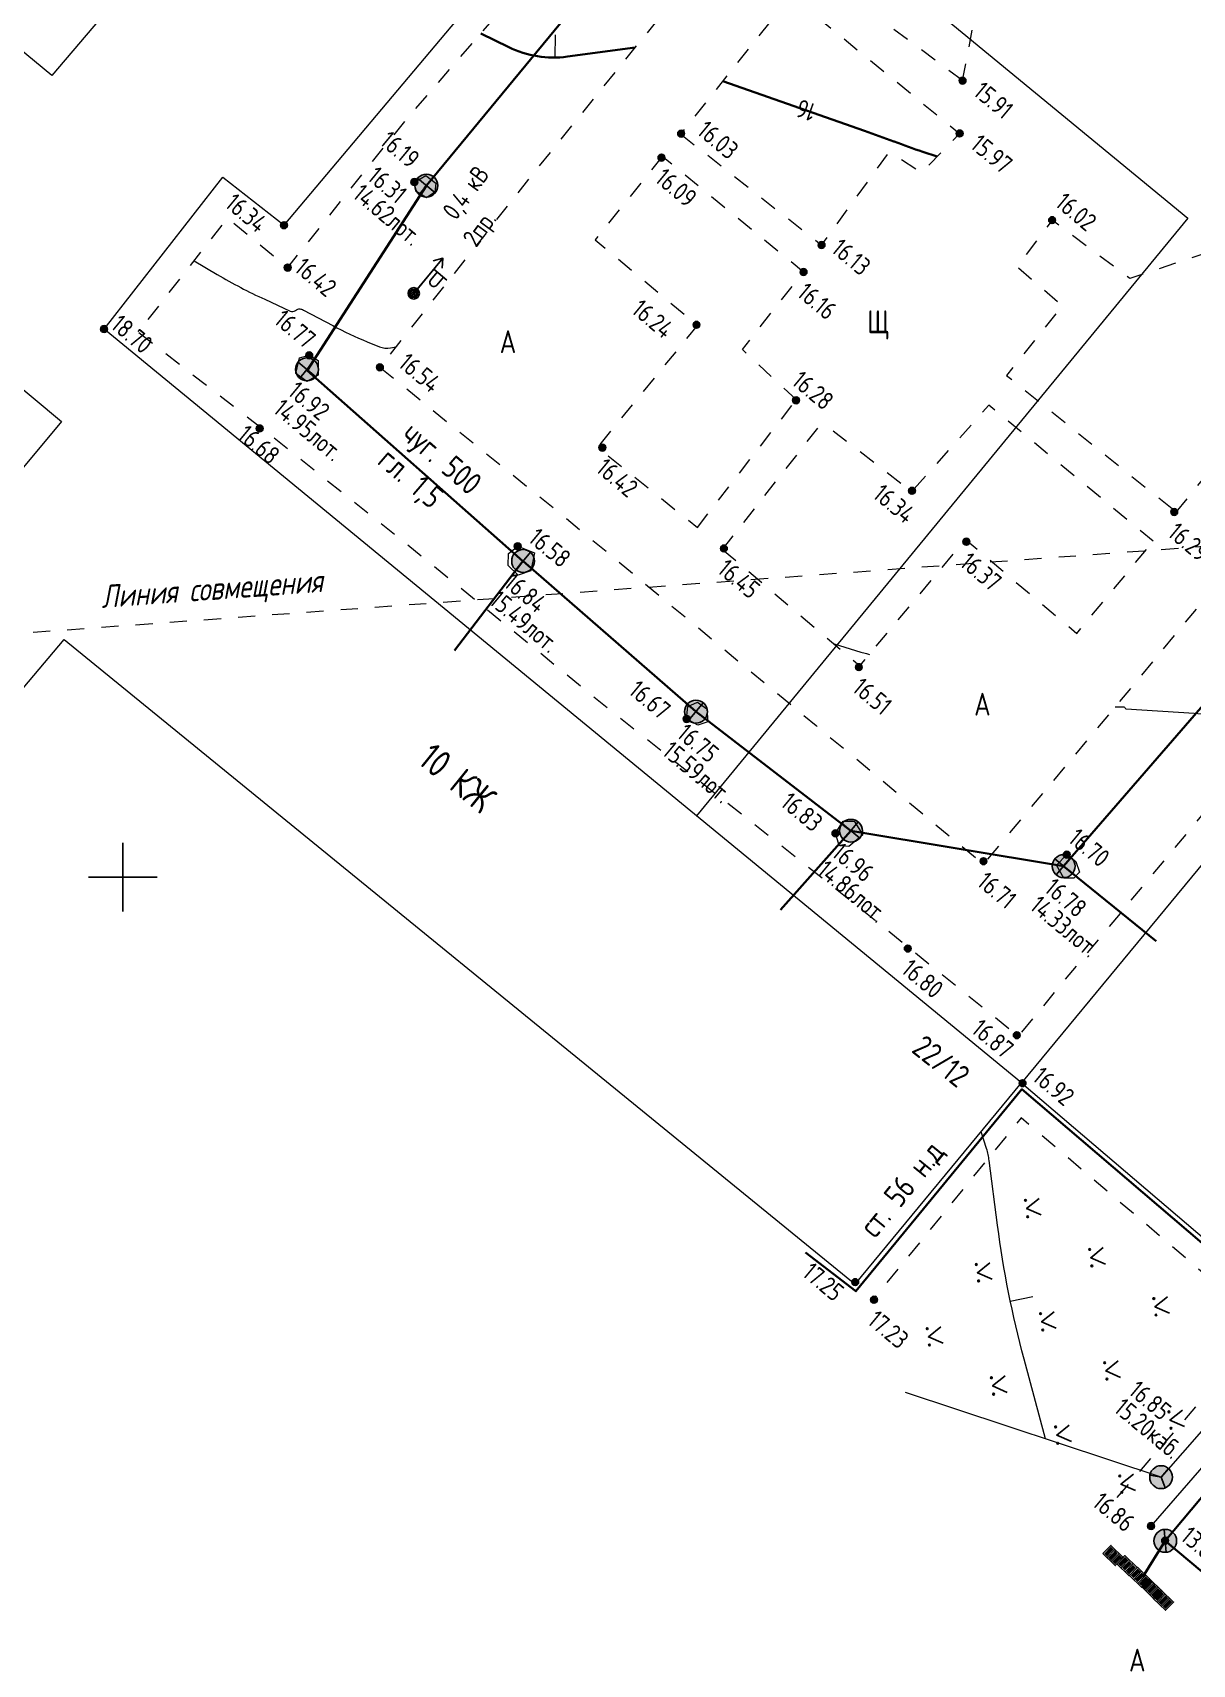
# Model space of a CAD drawing. Header units: metres. Extents: x -2 to 4153, y 0 to 2058.
# Drawn here: x 2638.1 to 2688.8, y 1821.8 to 1893.2 of the extents above; entities that cross this region are included whole.
import ezdxf
from ezdxf.enums import TextEntityAlignment as Align

# ---------------------------------------------------------------- set-up
doc = ezdxf.new("R2010")
doc.units = ezdxf.units.M
doc.linetypes.add('g5_01_5x1_5', pattern=[1.5, 0.75, -0.75])
for name, color, linetype, transparency in [('02_Сетка', 7, 'Continuous', 0.65), ('03_Здания и строения', 7, 'Continuous', 0.65), ('06_Инженерно-технические сооружения', 7, 'Continuous', 0.65), ('07_Объекты электропередачи', 7, 'Continuous', 0.65), ('10_Границы покрытий и угодий', 7, 'Continuous', 0.65), ('13_Растительность', 7, 'Continuous', 0.65), ('19_Горизонтали', 7, 'Continuous', 0.65), ('30_Канализация', 7, 'Continuous', 0.65), ('33_Газопровод', 7, 'Continuous', 0.65), ('35_Телефон', 7, 'Continuous', 0.65), ('37_Кабель низкого напряжения', 7, 'Continuous', 0.65), ('44_Крышки колодцев', 7, 'Continuous', 0.65), ('61_Отметки высоты поверхности', 7, 'Continuous', 0.65)]:
    doc.layers.add(name, color=color, linetype=linetype, transparency=transparency)
doc.layers.add('rastr', color=7, linetype='Continuous')
doc.styles.add('LIKE11', font='GOST_0.TTF')
doc.styles.add('LIKE14', font='GOST_0.TTF')
doc.styles.add('LIKE17', font='GOST_0.TTF')
doc.styles.add('LIKE32', font='GOST_0.TTF')
doc.styles.add('LIKE36', font='GOST_0.TTF')
doc.styles.add('Line_GUGK', font='GOST_0.TTF')
doc.styles.add('pragmai.shx', font='GOST_0.TTF')
doc.styles.get("Standard").update_dxf_attribs({"font": '', "oblique": 15})
doc.styles.get('Standard').set_extended_font_data('GOST_type_A')
doc.linetypes.add('g5_119_3', pattern='A,4,-1,[31,GUGK_2005.shx,S=0.1,R=0,X=0,Y=0],4,[31,GUGK_2005.shx,S=0.1,R=180,X=0,Y=0],-1', length=10)
doc.linetypes.add('g5_121_g', pattern='A,4,-0.4,["Г",Line_GUGK,S=1,R=0,X=0,Y=-0.5],-1.2,12', length=17.6)
doc.linetypes.add('g5_121_kl', pattern='A,4,-0.4,["Кл",Line_GUGK,S=1,R=0,X=0,Y=-0.5],-2.2,12', length=18.6)
doc.linetypes.add('g5_122_k', pattern='A,1,-1,1.5,-0.4,["К",Line_GUGK,S=1,R=0,X=0,Y=-0.5],-1.5,1.5,-1,4,-1,4,-1,3', length=20.9)
doc.linetypes.add('g5_122_kl', pattern='A,1,-1,1.5,-0.4,["Кл",Line_GUGK,S=1,R=0,X=0,Y=-0.5],-2.4,1.5,-1,4,-1,4,-1,3', length=21.8)
doc.linetypes.add('g5_133_t', pattern='A,2,[27,GUGK_2005.shx,S=0.4,R=0,X=0,Y=0],2,-1,2,[27,GUGK_2005.shx,S=0.4,R=0,X=0,Y=0],2,-1,2,[27,GUGK_2005.shx,S=0.4,R=0,X=0,Y=0],2,-0.1,["V",Line_GUGK,S=1,R=0,X=0,Y=-0.5],-1', length=15.1)

# ---------------------------------------------------------------- blocks, each defined once
blk = doc.blocks.new('g5_115_1')
at = {"color": 0}
for points in [[(0, 0), (2, 0)], [(1.647, -0.252), (2, 0), (1.647, 0.252)]]:
    blk.add_lwpolyline(points, dxfattribs=at)
blk = doc.blocks.new('g5_416')
at = {"color": 0}
blk.add_lwpolyline([(0.362, 0.6), (0, 0), (-0.362, 0.6)], dxfattribs=at)
for centre in [(-0.362, 0), (0.362, 0)]:
    blk.add_circle(centre, 0.0375, dxfattribs=at)
blk = doc.blocks.new('g5_117kb')
h = blk.add_hatch(color=255)
h.paths.add_polyline_path([(0.037, 0.037), (0.461, 0.037, 0.367426), (0.037, 0.461)])
h.paths.add_polyline_path([(-0.038, 0.461, 0.367426), (-0.461, 0.037), (-0.038, 0.037)])
h.paths.add_polyline_path([(-0.038, -0.038), (-0.461, -0.038, 0.367426), (-0.038, -0.461)])
h.paths.add_polyline_path([(0.037, -0.461, 0.367426), (0.461, -0.038), (0.037, -0.038)])
at = {"color": 0}
for points in [[(-0.5, 0), (0.5, 0)], [(0, 0.5), (0, -0.5)]]:
    blk.add_lwpolyline(points, dxfattribs=at)
blk.add_circle((0, 0), 0.5, dxfattribs=at)
blk = doc.blocks.new('g5_330')
blk.add_hatch(color=0).paths.add_polyline_path([(0.15, 0, 1), (-0.15, 0, 1)])
at = {"color": 0}
blk.add_circle((0, 0), 0.15, dxfattribs=at)
blk = doc.blocks.new('g5_110_1c')
h = blk.add_hatch(color=255)
edge = h.paths.add_edge_path()
edge.add_arc((0, 0), 0.212, 0, 360)
edge = h.paths.add_edge_path(flags=16)
edge.add_arc((0, 0), 0.0975, 0, 360)
h = blk.add_hatch(color=0)
edge = h.paths.add_edge_path()
edge.add_arc((0, 0), 0.06, 0, 360)
at = {"color": 0}
for p, q in [((0, 0.25), (0, 1.5)), ((0, 1.375), (0.75, 1.375))]:
    blk.add_line(p, q, dxfattribs=at)
blk.add_lwpolyline([(0.2, 1.375), (0.2, 0.932, 1.040016), (0.55, 0.932), (0.55, 1.375)], format="xyb", dxfattribs=at)
for radius in [0.25, 0.06]:
    blk.add_circle((0, 0), radius, dxfattribs=at)
blk = doc.blocks.new('g5_117sv')
h = blk.add_hatch(color=255)
h.paths.add_polyline_path([(-0.038, 0.461, 0.390634), (-0.463, 0, 0.11106), (-0.418, -0.198), (-0.038, 0.022)])
h.paths.add_polyline_path([(0.037, 0.022), (0.418, -0.198, 0.11106), (0.463, 0, 0.390634), (0.037, 0.461)])
h.paths.add_polyline_path([(-0.38, -0.263, 0.524447), (0.38, -0.263), (0, -0.043)])
at = {"color": 0}
for points in [[(0, 0.5), (0, 0)], [(0, 0), (-0.433, -0.25)], [(0.433, -0.25), (0, 0)]]:
    blk.add_lwpolyline(points, dxfattribs=at)
blk.add_circle((0, 0), 0.5, dxfattribs=at)
blk = doc.blocks.new('g5_117')
h = blk.add_hatch(color=255)
h.paths.add_polyline_path([(-0.299, 0.352), (0.352, -0.299, 0.177899), (0.463, 0, 0.639215)])
h.paths.add_polyline_path([(-0.352, 0.299, 0.177899), (-0.463, 0, 0.639215), (0.299, -0.352)])
at = {"color": 0}
blk.add_lwpolyline([(0.354, -0.354), (-0.354, 0.354)], dxfattribs=at)
blk.add_circle((0, 0), 0.5, dxfattribs=at)
blk = doc.blocks.new('g5_128a')
h = blk.add_hatch(color=255)
h.paths.add_polyline_path([(-0.1625, 0.2125), (-0.3375, 0.2125), (-0.3375, -0.2125), (-0.1625, -0.2125)])
h.paths.add_polyline_path([(0.0875, 0.2125), (-0.0875, 0.2125), (-0.0875, -0.2125), (0.0875, -0.2125)])
h.paths.add_polyline_path([(0.3375, 0.2125), (0.1625, 0.2125), (0.1625, -0.2125), (0.3375, -0.2125)])
at = {"color": 0}
blk.add_lwpolyline([(-0.375, -0.25), (0.375, -0.25), (0.375, 0.25), (-0.375, 0.25)], close=True, dxfattribs=at)
for points in [[(-0.125, -0.25), (-0.125, 0.25)], [(0.125, -0.25), (0.125, 0.25)]]:
    blk.add_lwpolyline(points, dxfattribs=at)
blk = doc.blocks.new('g_scratch')
at = {"color": 0, "linetype": 'ByBlock', "lineweight": 15}
blk.add_line((0, 0), (1, 0), dxfattribs=at)
blk = doc.blocks.new('g5_012')
at = {"color": 92}
for points in [[(0, -1.5), (0, 1.5)], [(-1.5, 0), (1.5, 0)]]:
    blk.add_lwpolyline(points, dxfattribs=at)

msp = doc.modelspace()

# ---------------------------------------------------------------- linework, layer by layer
at = {"layer": '03_Здания и строения', "color": 7, "linetype": 'Continuous', "lineweight": 20, "flags": 128}
for points in [[(2681.342, 1847.259), (2641.204, 1880.248), (2646.408, 1886.888), (2649.078, 1884.792), (2676.674, 1917.585), (2676.807, 1917.744), (2667.774, 1925.358), (2667.705, 1925.182), (2638.913, 1891.338), (2617.846, 1908.782), (2610.619, 1900.194), (2639.342, 1876.199), (2633.665, 1869.411), (2629.849, 1872.501), (2596.409, 1832.667), (2602.194, 1827.789), (2603.048, 1828.763), (2605.666, 1826.568), (2639.465, 1866.668), (2674.067, 1838.45), (2681.342, 1847.259)], [(2708.114, 1879.638), (2681.342, 1847.259), (2689.946, 1839.928), (2717.162, 1872.192), (2708.114, 1879.638)]]:
    msp.add_lwpolyline(points, dxfattribs=at)
at = {"layer": '06_Инженерно-технические сооружения', "color": 7, "linetype": 'Continuous', "lineweight": 20, "flags": 128}
for points in [[(2654.783, 1886.681), (2655.284, 1886.969), (2655.725, 1886.629), (2655.681, 1886.235), (2655.311, 1885.984), (2654.849, 1886.287), (2654.783, 1886.681)], [(2649.757, 1878.994), (2650.18, 1879.099), (2650.573, 1878.872), (2650.573, 1878.228), (2650.074, 1877.947), (2649.59, 1878.309), (2649.757, 1878.994)], [(2659.302, 1870.741), (2660.039, 1870.451), (2659.874, 1869.674), (2659.324, 1869.479), (2658.888, 1869.899), (2658.896, 1870.43), (2659.302, 1870.741)], [(2666.694, 1863.185), (2666.743, 1863.734), (2667.166, 1863.914), (2667.584, 1863.628), (2667.619, 1863.06), (2667.188, 1862.915), (2666.694, 1863.185)], [(2673.207, 1858.182), (2673.544, 1858.711), (2674.03, 1858.719), (2674.407, 1858.116), (2673.787, 1857.6), (2673.37, 1857.65), (2673.207, 1858.182)], [(2683.329, 1857.249), (2683.732, 1856.942), (2683.89, 1856.485), (2683.638, 1856.215), (2683.199, 1856.222), (2682.88, 1856.79), (2683.329, 1857.249)]]:
    msp.add_lwpolyline(points, dxfattribs=at)
at = {"layer": '10_Границы покрытий и угодий', "color": 7, "linetype": 'g5_01_5x1_5', "lineweight": 20, "flags": 128}
for points in [[(2678.769, 1891.119), (2678.769, 1891.119), (2680.292, 1899.048), (2688.233, 1902.055), (2689.414, 1902.631), (2690.846, 1903.538), (2696.649, 1910.6), (2695.267, 1919.112), (2696.517, 1919.315), (2698.735, 1908.792), (2703.811, 1904.766), (2713.36, 1907.722), (2714.6, 1906.688), (2704.687, 1903.402), (2699.7, 1897.546), (2695.639, 1901.467), (2693.994, 1899.261), (2697.144, 1896.566), (2696.409, 1887.009), (2698.692, 1885.217)], [(2681.523, 1913.586), (2675.535, 1906.371), (2667.88, 1896.826), (2659.805, 1886.837), (2653.271, 1878.576), (2661.112, 1872.228), (2672.361, 1862.893), (2679.689, 1856.825), (2686.177, 1864.573), (2692.571, 1872.321), (2700.366, 1881.796), (2706.481, 1889.078), (2720.81, 1877.036), (2721.324, 1870.968), (2714.314, 1862.619), (2707.75, 1854.834), (2706.306, 1856.068), (2708.432, 1858.588), (2707.435, 1859.455), (2718.246, 1872.165), (2707.639, 1881.118), (2681.194, 1849.304), (2674.374, 1854.828), (2663.242, 1863.649), (2654.456, 1870.826), (2648.189, 1875.832), (2642.693, 1880.102), (2646.614, 1885.108), (2649.24, 1882.938), (2654.421, 1889.414), (2660.407, 1896.311), (2665.798, 1902.752), (2671.259, 1909.088), (2670.243, 1909.943)], [(2678.769, 1891.119), (2672.227, 1896.008)], [(2671.262, 1894.846), (2666.438, 1888.781)], [(2671.262, 1894.846), (2678.638, 1888.809)], [(2688.118, 1872.241), (2688.118, 1872.241), (2697.668, 1883.878), (2698.692, 1885.217), (2706.529, 1894.472), (2724.275, 1879.885), (2726.168, 1867.048)], [(2666.438, 1888.781), (2672.599, 1883.925), (2675.566, 1887.995), (2676.984, 1887.102), (2678.638, 1888.809)], [(2665.63, 1887.797), (2665.63, 1887.797), (2662.696, 1884.154), (2667.166, 1880.413), (2662.795, 1875.076), (2667.166, 1871.571)], [(2671.496, 1877.151), (2671.496, 1877.151), (2669.133, 1879.357), (2671.811, 1882.744), (2665.63, 1887.797)], [(2697.668, 1883.878), (2695.289, 1885.539), (2686.082, 1882.458), (2682.687, 1885.014), (2681.146, 1882.983), (2683.142, 1881.268), (2680.691, 1878.222), (2688.118, 1872.241)], [(2667.166, 1871.571), (2671.496, 1877.151)], [(2687.113, 1870.961), (2679.924, 1876.915), (2676.537, 1873.134), (2672.625, 1876.154)], [(2668.269, 1870.606), (2672.625, 1876.154)], [(2668.269, 1870.606), (2674.275, 1865.506), (2678.902, 1871.04), (2683.766, 1866.924), (2687.113, 1870.961)], [(2685.537, 1829.116), (2692.626, 1837.281), (2701.553, 1847.818), (2704.843, 1851.563), (2702.548, 1853.495), (2689.836, 1838.482), (2681.33, 1845.728), (2674.873, 1837.795)]]:
    msp.add_lwpolyline(points, dxfattribs=at)
at = {"layer": '10_Границы покрытий и угодий', "color": 7, "linetype": 'Continuous', "lineweight": 20, "flags": 128}
msp.add_lwpolyline([(2687.017, 1827.865), (2698.841, 1841.46), (2710.914, 1855.897), (2719.877, 1866.657), (2726.136, 1866.888), (2740.111, 1867.568), (2742.176, 1868.256), (2743.527, 1869.327), (2746.48, 1872.641)], dxfattribs=at)
at = {"layer": '19_Горизонтали', "color": 32, "linetype": 'Continuous', "lineweight": 30, "elevation": 16, "flags": 128}
for points in [[(2664.443, 1892.574), (2661.479, 1892.171, -0.148645), (2658.911, 1892.584), (2657.691, 1893.182)], [(2677.659, 1887.799), (2677.029, 1888.007, -0.010478), (2675.779, 1888.45), (2675.762, 1888.456, 0.006024), (2674.482, 1888.922), (2668.279, 1891.096)]]:
    msp.add_lwpolyline(points, format="xyb", dxfattribs=at)
at = {"layer": '19_Горизонтали', "color": 32, "linetype": 'Continuous', "lineweight": 20, "flags": 128}
for points, elevation in [([(2645.144, 1883.231), (2646.156, 1882.636, 0.025132), (2648.235, 1881.55), (2649.349, 1881.038, 0.26945), (2649.578, 1881.06), (2649.617, 1881.088, -0.182837), (2649.769, 1881.129), (2649.769, 1881.129, -0.096907), (2649.926, 1881.081), (2651.211, 1880.399, 0.025597), (2652.72, 1879.694), (2653.261, 1879.474, 0.145033), (2653.737, 1879.428), (2653.982, 1879.475)], 16.5), ([(2673.144, 1866.467), (2674.318, 1866.114, 0.01234), (2674.571, 1866.045), (2674.699, 1866.013)], 16.5), ([(2693.268, 1862.91), (2692.885, 1862.908, -0.006603), (2692.118, 1862.916), (2691.379, 1862.934, -0.082107), (2690.143, 1863.168), (2690.143, 1863.168, 0.072477), (2688.908, 1863.427), (2685.934, 1863.611, -0.302818), (2685.896, 1863.64), (2685.896, 1863.64, 0.147853), (2685.864, 1863.684), (2685.863, 1863.685, 0.161936), (2685.809, 1863.704), (2685.451, 1863.707)], 16.5), ([(2682.391, 1831.676), (2681.457, 1835.174, -0.03293), (2680.3, 1841.026), (2679.933, 1843.855, 0.017288), (2679.888, 1844.123), (2679.888, 1844.123, 0.029231), (2679.819, 1844.386), (2679.579, 1845.124)], 17)]:
    msp.add_lwpolyline(points, format="xyb", dxfattribs=dict(at, elevation=elevation))
at = {"layer": '30_Канализация', "color": 32, "linetype": 'g5_122_k', "lineweight": 30, "flags": 128}
for points in [[(2656.538, 1866.179), (2659.526, 1870.089), (2650.095, 1878.437), (2655.308, 1886.527), (2665.239, 1898.583), (2674.321, 1911.158), (2675.361, 1912.684), (2679.173, 1916.236), (2681.025, 1918.091), (2691.359, 1928.733), (2695.139, 1929.831), (2702.081, 1924.072), (2714.541, 1913.921), (2726.996, 1903.173), (2744.335, 1888.751), (2756.73, 1878.662), (2759.877, 1882.381)], [(2683.191, 1856.743), (2699.867, 1875.989), (2703.109, 1873.128)], [(2659.54, 1870.096), (2667.103, 1863.505), (2673.884, 1858.292)], [(2670.807, 1854.832), (2673.884, 1858.292), (2683.191, 1856.743), (2687.234, 1853.464)]]:
    msp.add_lwpolyline(points, dxfattribs=at)
at = {"layer": '30_Канализация', "color": 32, "linetype": 'g5_122_kl', "lineweight": 30, "flags": 128}
for points in [[(2687.637, 1827.219), (2718.331, 1863.837)], [(2687.637, 1827.219), (2708.94, 1809.361)]]:
    msp.add_lwpolyline(points, dxfattribs=at)
at = {"layer": '30_Канализация', "color": 32, "linetype": 'g5_121_kl', "lineweight": 30, "flags": 128}
msp.add_lwpolyline([(2686.653, 1825.649), (2687.637, 1827.219)], dxfattribs=at)
at = {"layer": '33_Газопровод', "color": 132, "linetype": 'g5_121_g', "lineweight": 30, "flags": 128}
msp.add_lwpolyline([(2671.901, 1839.836), (2674.104, 1838.143), (2681.369, 1846.982), (2689.957, 1839.643), (2716.671, 1871.198)], dxfattribs=at)
at = {"layer": '35_Телефон', "color": 6, "linetype": 'g5_133_t', "lineweight": 20, "flags": 128}
msp.add_lwpolyline([(2717.327, 1897.732), (2733.348, 1884.718), (2698.664, 1842.789), (2687.456, 1830.004), (2676.277, 1833.712)], dxfattribs=at)
at = {"layer": '37_Кабель низкого напряжения', "color": 1, "linetype": 'g5_119_3', "lineweight": 20, "flags": 128}
msp.add_lwpolyline([(2665.414, 1904.205), (2688.629, 1885.101), (2667.129, 1858.941)], dxfattribs=at)
at = {"layer": 'rastr', "color": 5, "linetype": 'g5_01_5x1_5', "lineweight": 20, "flags": 128}
msp.add_lwpolyline([(2627.623, 1866.212), (2792.724, 1878.331)], dxfattribs=at)

# ---------------------------------------------------------------- block references
at = {"layer": '02_Сетка', "color": 92, "linetype": 'Continuous', "lineweight": 15, "ltscale": 0.5}
msp.add_blockref('g5_012', (2642.029, 1856.265), dxfattribs=at)
at = {"layer": '06_Инженерно-технические сооружения', "color": 7, "linetype": 'Continuous', "lineweight": 20}
for p, rotation in [((2685.353, 1826.575, 16.76), 315.8459224485107), ((2685.963, 1826.13, 16.729), 315.8459222222222), ((2686.521, 1825.621, 16.746), 315.8459222222222), ((2687.049, 1825.117, 16.76), 315.8459222222222), ((2687.556, 1824.619, 16.76), 315.8459222222222)]:
    msp.add_blockref('g5_128a', p, dxfattribs=dict(at, rotation=rotation))
at = {"layer": '07_Объекты электропередачи', "color": 7, "linetype": 'Continuous', "lineweight": 20}
for name, p, rotation in [('g5_110_1c', (2654.753, 1881.81), 320.2655211251469), ('g5_115_1', (2654.753, 1881.81, 16.386), 50.31307904909237)]:
    msp.add_blockref(name, p, dxfattribs=dict(at, rotation=rotation))
at = {"layer": '13_Растительность', "color": 92, "linetype": 'Continuous', "lineweight": 20, "ltscale": 0.5, "rotation": 277.5631784342272}
for p in [(2681.57, 1841.759), (2684.378, 1839.61), (2679.421, 1838.952), (2687.185, 1837.461), (2682.229, 1836.803), (2677.272, 1836.145), (2685.036, 1834.653), (2680.079, 1833.995), (2687.843, 1832.504), (2682.887, 1831.846), (2685.694, 1829.697)]:
    msp.add_blockref('g5_416', p, dxfattribs=at)
at = {"layer": '19_Горизонтали', "color": 32, "linetype": 'Continuous', "lineweight": -3}
for p, rotation in [((2660.947, 1892.131, 16), 89.30057747309053), ((2680.858, 1837.713, 17), 11.55717184928181)]:
    msp.add_blockref('g_scratch', p, dxfattribs=dict(at, rotation=rotation))
at = {"layer": '44_Крышки колодцев', "color": 7, "linetype": 'Continuous', "lineweight": 20, "rotation": 320.2244407250127}
for name, p in [('g5_117kb', (2655.308, 1886.527, 16.312)), ('g5_117kb', (2650.083, 1878.484, 16.921)), ('g5_117kb', (2659.54, 1870.096, 16.842)), ('g5_117kb', (2667.103, 1863.505, 16.752)), ('g5_117kb', (2673.884, 1858.292, 16.956)), ('g5_117kb', (2683.191, 1856.743, 16.783)), ('g5_117sv', (2687.456, 1830.004, 16.848)), ('g5_117', (2687.637, 1827.219, 16.716))]:
    msp.add_blockref(name, p, dxfattribs=at)
at = {"layer": '61_Отметки высоты поверхности', "color": 7, "linetype": 'Continuous', "lineweight": 20}
for p, rotation in [((2678.769, 1891.119), 320.1837874390728), ((2666.454, 1888.802), 320.1837874390728), ((2678.638, 1888.809), 320.1837874390728), ((2665.594, 1887.752), 320.1837874390728), ((2654.783, 1886.681, 16.188), 320.2244407250127), ((2682.687, 1885.014), 320.1837874390728), ((2649.078, 1884.792), 320.1837874390728), ((2672.599, 1883.925), 320.1837874390728), ((2649.24, 1882.938), 320.1837874390728), ((2671.811, 1882.744), 320.1837874390728), ((2641.204, 1880.248), 320.1837874390728), ((2667.127, 1880.436), 320.1837874390728), ((2650.18, 1879.099, 16.77), 320.2244407250127), ((2653.271, 1878.576), 320.1837874390728), ((2671.484, 1877.131), 320.1837874390728), ((2648.012, 1875.898), 320.1837874390728), ((2663.009, 1875.06), 320.1837874390728), ((2676.556, 1873.17), 320.1837874390728), ((2688.029, 1872.245), 320.1837874390728), ((2659.302, 1870.741, 16.584), 320.2244407250127), ((2678.936, 1870.94), 320.1837874390728), ((2668.325, 1870.646), 320.1837874390728), ((2674.23, 1865.453), 320.1837874390728), ((2666.694, 1863.185, 16.67), 320.2244407250127), ((2673.207, 1858.182, 16.829), 320.2244407250127), ((2683.329, 1857.249, 16.695), 320.2244407250127), ((2679.685, 1856.961), 320.1837874390728), ((2676.372, 1853.138), 320.1837874390728), ((2681.142, 1849.344), 320.1837874390728), ((2681.394, 1847.244), 320.1837874390728), ((2674.07, 1838.539), 320.1837874390728), ((2674.893, 1837.768), 320.1837874390728), ((2687.017, 1827.865, 16.685), 320.2244407250127), ((2687.633, 1827.227, 13.816), 320.2244407250127)]:
    msp.add_blockref('g5_330', p, dxfattribs=dict(at, rotation=rotation))

# ---------------------------------------------------------------- texts
at = {"color": 7, "linetype": 'Continuous', "lineweight": 15, "ltscale": 0.5, "style": 'LIKE11'}
for s, p in [('16.31', (2652.668, 1886.812)), ('14.62лот.', (2652.028, 1886.043)), ('16.92', (2649.188, 1877.408)), ('14.95лот.', (2648.548, 1876.639)), ('16.84', (2658.644, 1869.02)), ('15.49лот.', (2658.005, 1868.252)), ('16.75', (2666.208, 1862.429)), ('15.59лот.', (2665.568, 1861.66)), ('16.96', (2672.988, 1857.216)), ('14.86лот.', (2672.348, 1856.447)), ('16.78', (2682.295, 1855.667)), ('14.33лот.', (2681.655, 1854.899)), ('16.85', (2685.976, 1833.678)), ('15.20каб.', (2685.337, 1832.909)), ('13.82', (2688.251, 1827.295))]:
    msp.add_text(s, height=0.8, rotation=320.22443, dxfattribs=at).set_placement(p)
at = {"layer": '03_Здания и строения', "color": 7, "linetype": 'Continuous', "lineweight": 15}
for s, height, rotation, style, p in [('10 КЖ', 1.2, 321.0125, 'LIKE14', (2654.873, 1861.274)), ('22/12', 1, 321.55033, 'LIKE36', (2676.488, 1848.636))]:
    msp.add_text(s, height=height, rotation=rotation, dxfattribs=dict(at, style=style)).set_placement(p)
at = {"layer": '07_Объекты электропередачи', "color": 7, "linetype": 'Continuous', "lineweight": 15, "style": 'LIKE11'}
for s, p in [('0,4 кВ', (2656.6, 1884.963)), ('2пр.', (2657.485, 1883.779))]:
    msp.add_text(s, height=0.8, rotation=53.67658, dxfattribs=at).set_placement(p)
at = {"layer": '10_Границы покрытий и угодий', "color": 7, "linetype": 'Continuous', "lineweight": 15, "style": 'LIKE11'}
for s, p in [('Щ', (2674.598, 1880.066)), ('А', (2658.516, 1879.195)), ('А', (2679.274, 1863.332)), ('А', (2686.052, 1821.499))]:
    msp.add_text(s, height=1, dxfattribs=at).set_placement(p)
at = {"layer": '19_Горизонтали', "color": 32, "linetype": 'Continuous', "lineweight": 15, "style": 'pragmai.shx'}
msp.add_text('16', height=0.8, rotation=160.69116, dxfattribs=at).set_placement((2671.913, 1889.822, 16), align=Align.MIDDLE_CENTER)
at = {"layer": '30_Канализация', "color": 12, "linetype": 'Continuous', "lineweight": 15, "style": 'LIKE32'}
for s, p in [('чуг. 500', (2654.162, 1875.52)), ('гл. 1,5', (2653.108, 1874.387))]:
    msp.add_text(s, height=1, rotation=319.26763, dxfattribs=at).set_placement(p)
at = {"layer": '33_Газопровод', "color": 132, "linetype": 'Continuous', "lineweight": 15, "style": 'LIKE32'}
msp.add_text('ст. 56 н.д', height=1, rotation=50.84515, dxfattribs=at).set_placement((2674.946, 1840.414))
at = {"layer": '61_Отметки высоты поверхности', "color": 7, "linetype": 'Continuous', "lineweight": 15, "ltscale": 0.5, "style": 'LIKE17'}
for s, rotation, p in [('15.91', 320.18378, (2679.184, 1890.525, -14.745)), ('16.19', 320.22443, (2653.214, 1888.367)), ('16.03', 320.18378, (2667.091, 1888.818, -14.745)), ('15.97', 320.18378, (2679.053, 1888.215, -14.745)), ('16.09', 320.18378, (2665.252, 1886.736, -14.745)), ('16.34', 320.18378, (2646.44, 1885.636, -14.745)), ('16.02', 320.18378, (2682.766, 1885.669, -14.745)), ('16.13', 320.18378, (2672.968, 1883.656, -14.745)), ('16.42', 320.18378, (2649.477, 1882.818, -14.745)), ('16.16', 320.18378, (2671.469, 1881.728, -14.745)), ('16.77', 320.22443, (2648.584, 1880.543)), ('16.24', 320.18378, (2664.226, 1880.996, -14.745)), ('18.70', 320.18378, (2641.441, 1880.326, -14.745)), ('16.54', 320.18378, (2654.021, 1878.645, -14.745)), ('16.28', 320.18378, (2671.233, 1877.867, -14.745)), ('16.68', 320.18378, (2646.979, 1875.501)), ('16.42', 320.18378, (2662.667, 1874.045, -14.745)), ('16.34', 320.18378, (2674.785, 1872.911, -14.745)), ('16.29', 320.18378, (2687.686, 1871.229, -14.745)), ('16.58', 320.22443, (2659.707, 1870.989)), ('16.37', 320.18378, (2678.594, 1869.924, -14.745)), ('16.45', 320.18378, (2667.983, 1869.63, -14.745)), ('16.67', 320.22443, (2664.099, 1864.327)), ('16.51', 320.18378, (2673.887, 1864.438, -14.745)), ('16.83', 320.22443, (2670.744, 1859.422)), ('16.70', 320.22443, (2683.334, 1857.846)), ('16.71', 320.18378, (2679.343, 1855.945, -14.745)), ('16.80', 320.18378, (2676.03, 1852.122, -14.745)), ('16.87', 320.18378, (2679.097, 1849.501, -14.745)), ('16.92', 320.18378, (2681.769, 1847.41, -14.745)), ('17.25', 320.18378, (2671.702, 1838.845, -14.745)), ('17.23', 320.18378, (2674.551, 1836.752, -14.745)), ('16.86', 320.22443, (2684.39, 1828.787))]:
    msp.add_text(s, height=0.8, rotation=rotation, dxfattribs=at).set_placement(p)
at = {"layer": 'rastr', "color": 5, "linetype": 'Continuous', "lineweight": 15, "oblique": 15}
msp.add_text('Линия совмещения', height=1, rotation=4.1753, dxfattribs=at).set_placement((2641.102, 1868.037))

doc.saveas('drawing.dxf')
